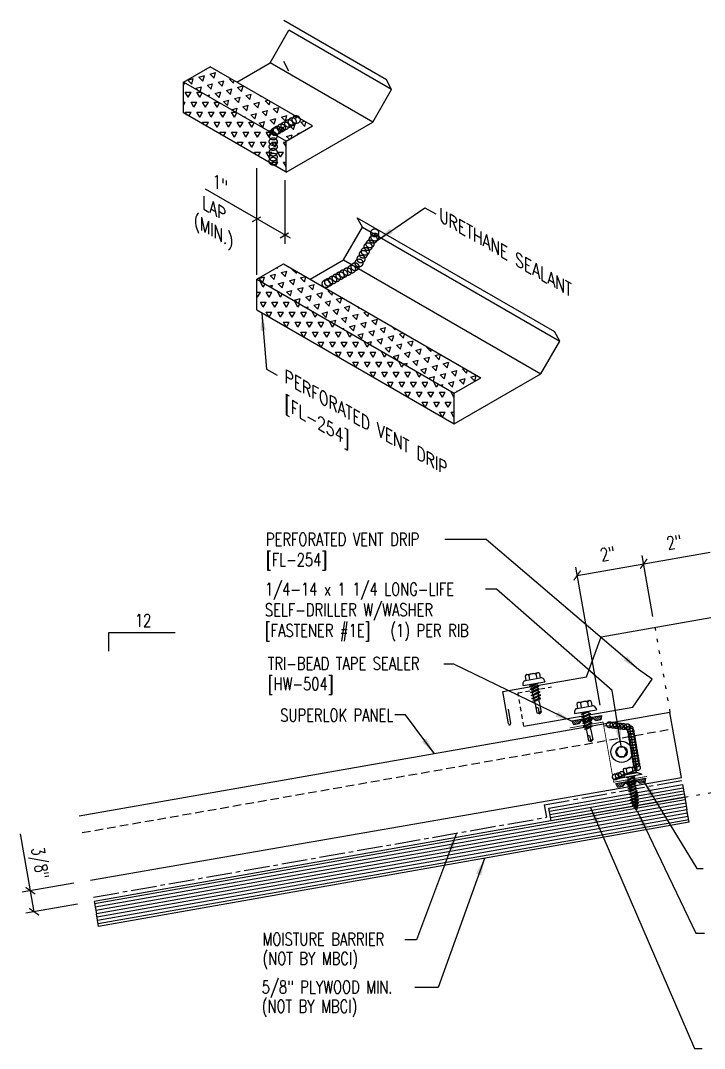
# Model space of a CAD drawing. Header units: inches. Extents: x -1.2 to 40.6, y 14.9 to 46.1.
# Drawn here: x -1.23 to 18.89, y 15.84 to 46.08 of the extents above; entities that cross this region are included whole.
import ezdxf
from ezdxf.enums import TextEntityAlignment as Align

# ---------------------------------------------------------------- set-up
doc = ezdxf.new("R2010")
doc.units = ezdxf.units.IN
doc.header["$MEASUREMENT"] = 0
for name, pattern in [('CENTER2', [1.125, 0.75, -0.125, 0.125, -0.125]), ('DASH2', [0.1875, 0.125, -0.0625]), ('DOT', [0.25, 0, -0.25]), ('HIDDEN2', [0.1875, 0.125, -0.0625])]:
    doc.linetypes.add(name, pattern=pattern)
for name, color, linetype in [('BARRIER', 253, 'CENTER2'), ('CLO', 3, 'Continuous'), ('DIM', 2, 'Continuous'), ('FASTENER', 9, 'Continuous'), ('MARK', 1, 'Continuous'), ('PANEL', 11, 'Continuous'), ('SEALANT', 253, 'CENTER2'), ('TAPE', 8, 'Continuous'), ('TEXT', 2, 'Continuous'), ('TRIM', 6, 'Continuous'), ('wood', 3, 'Continuous')]:
    doc.layers.add(name, color=color, linetype=linetype)
doc.styles.add('ROMANS', font='ROMANS.SHX', dxfattribs={"width": 0.75, "height": 0.5})
doc.styles.add('TEXT', font='SIMPLEX', dxfattribs={"width": 0.75, "height": 6})
doc.styles.add('TEXT1', font='ROMANS.shx', dxfattribs={"width": 0.75, "height": 0.375})
doc.dimstyles.new('DETAIL$7', dxfattribs={"dimscale": 4, "dimtxt": 6, "dimasz": 0.125, "dimexe": 0.0625, "dimexo": 0.125, "dimgap": 0.0625, "dimtad": 1, "dimdec": 5, "dimzin": 3, "dimdsep": 46, "dimlunit": 4, "dimtxsty": 'TEXT', "dimblk": 'ARCHTICK', "dimcen": 0.0625, "dimclrd": 7, "dimclre": 7, "dimclrt": 2, "dimadec": 0, "dimazin": 0, "dimtfac": 0.666667, "dimtdec": 5, "dimtmove": 0, "dimatfit": 3, "dimfxl": 0, "dimfrac": 2, "dimtolj": 1, "dimtzin": 3, "dimarcsym": 0})
pattern_1 = [(60, (-33.51684, 14.09602), (-0.169945, 0.2943533), [0.169945, -0.169945]), (120, (-33.51684, 14.09602), (-0.3398899, 2e-10), [0.169945, -0.169945]), (0, (-33.6018, 14.2432), (0.169945, 0.2943533), [0.169945, -0.169945])]
pattern_2 = [(75, (-33.51684, 14.09602), (-0.2403385, 0.2403385), [0.169945, -0.169945]), (135, (-33.51684, 14.09602), (-0.3283084, -0.08797), [0.169945, -0.169945]), (15, (-33.637, 14.2162), (0.08797, 0.3283084), [0.169945, -0.169945])]

# ---------------------------------------------------------------- blocks, each defined once
blk = doc.blocks.new('*X4')
at = {"color": 0}
for p, q in [((-0.434, 0.135), (-0.434, 0.135)), ((-0.434, 0.123), (-0.434, 0.123)), ((-0.422, 0.141), (-0.422, 0.141)), ((-0.422, 0.129), (-0.422, 0.129)), ((-0.422, 0.117), (-0.422, 0.117)), ((-0.422, 0.105), (-0.422, 0.105)), ((-0.422, 0.094), (-0.422, 0.094)), ((-0.422, 0.082), (-0.422, 0.082)), ((-0.41, 0.135), (-0.41, 0.135)), ((-0.41, 0.123), (-0.41, 0.123)), ((-0.41, 0.111), (-0.41, 0.111)), ((-0.41, 0.1), (-0.41, 0.1)), ((-0.41, 0.088), (-0.41, 0.088)), ((-0.41, 0.076), (-0.41, 0.076)), ((-0.41, 0.064), (-0.41, 0.064)), ((-0.41, 0.053), (-0.41, 0.053)), ((-0.41, 0.041), (-0.41, 0.041)), ((-0.398, 0.141), (-0.398, 0.141)), ((-0.398, 0.129), (-0.398, 0.129)), ((-0.398, 0.117), (-0.398, 0.117)), ((-0.398, 0.105), (-0.398, 0.105)), ((-0.398, 0.094), (-0.398, 0.094)), ((-0.398, 0.082), (-0.398, 0.082)), ((-0.398, 0.07), (-0.398, 0.07)), ((-0.398, 0.059), (-0.398, 0.059)), ((-0.398, 0.047), (-0.398, 0.047)), ((-0.398, 0.035), (-0.398, 0.035)), ((-0.398, 0.023), (-0.398, 0.023)), ((-0.387, 0.135), (-0.387, 0.135)), ((-0.387, 0.123), (-0.387, 0.123)), ((-0.387, 0.111), (-0.387, 0.111)), ((-0.387, 0.1), (-0.387, 0.1)), ((-0.387, 0.088), (-0.387, 0.088)), ((-0.387, 0.076), (-0.387, 0.076)), ((-0.387, 0.064), (-0.387, 0.064)), ((-0.387, 0.053), (-0.387, 0.053)), ((-0.387, 0.041), (-0.387, 0.041)), ((-0.387, 0.029), (-0.387, 0.029)), ((-0.375, 0.141), (-0.375, 0.141)), ((-0.375, 0.129), (-0.375, 0.129)), ((-0.375, 0.117), (-0.375, 0.117)), ((-0.375, 0.105), (-0.375, 0.105)), ((-0.375, 0.094), (-0.375, 0.094)), ((-0.375, 0.082), (-0.375, 0.082)), ((-0.375, 0.07), (-0.375, 0.07)), ((-0.375, 0.059), (-0.375, 0.059)), ((-0.375, 0.047), (-0.375, 0.047)), ((-0.375, 0.035), (-0.375, 0.035)), ((-0.375, 0.023), (-0.375, 0.023)), ((-0.363, 0.135), (-0.363, 0.135)), ((-0.363, 0.123), (-0.363, 0.123)), ((-0.363, 0.111), (-0.363, 0.111)), ((-0.363, 0.1), (-0.363, 0.1)), ((-0.363, 0.088), (-0.363, 0.088)), ((-0.363, 0.076), (-0.363, 0.076)), ((-0.363, 0.064), (-0.363, 0.064)), ((-0.363, 0.053), (-0.363, 0.053)), ((-0.363, 0.041), (-0.363, 0.041)), ((-0.363, 0.029), (-0.363, 0.029)), ((-0.352, 0.141), (-0.352, 0.141)), ((-0.352, 0.129), (-0.352, 0.129)), ((-0.352, 0.117), (-0.352, 0.117)), ((-0.352, 0.105), (-0.352, 0.105)), ((-0.352, 0.094), (-0.352, 0.094)), ((-0.352, 0.082), (-0.352, 0.082)), ((-0.352, 0.07), (-0.352, 0.07)), ((-0.352, 0.059), (-0.352, 0.059)), ((-0.352, 0.047), (-0.352, 0.047)), ((-0.352, 0.035), (-0.352, 0.035)), ((-0.352, 0.023), (-0.352, 0.023)), ((-0.34, 0.135), (-0.34, 0.135)), ((-0.34, 0.123), (-0.34, 0.123)), ((-0.34, 0.111), (-0.34, 0.111)), ((-0.34, 0.1), (-0.34, 0.1)), ((-0.34, 0.088), (-0.34, 0.088)), ((-0.34, 0.076), (-0.34, 0.076)), ((-0.34, 0.064), (-0.34, 0.064)), ((-0.34, 0.053), (-0.34, 0.053)), ((-0.34, 0.041), (-0.34, 0.041)), ((-0.34, 0.029), (-0.34, 0.029)), ((-0.328, 0.141), (-0.328, 0.141)), ((-0.328, 0.129), (-0.328, 0.129)), ((-0.328, 0.117), (-0.328, 0.117)), ((-0.328, 0.105), (-0.328, 0.105)), ((-0.328, 0.094), (-0.328, 0.094)), ((-0.328, 0.082), (-0.328, 0.082)), ((-0.328, 0.07), (-0.328, 0.07)), ((-0.328, 0.059), (-0.328, 0.059)), ((-0.328, 0.047), (-0.328, 0.047)), ((-0.328, 0.035), (-0.328, 0.035)), ((-0.328, 0.023), (-0.328, 0.023)), ((-0.316, 0.135), (-0.316, 0.135)), ((-0.316, 0.123), (-0.316, 0.123)), ((-0.316, 0.111), (-0.316, 0.111)), ((-0.316, 0.1), (-0.316, 0.1)), ((-0.316, 0.088), (-0.316, 0.088)), ((-0.316, 0.076), (-0.316, 0.076)), ((-0.316, 0.064), (-0.316, 0.064)), ((-0.316, 0.053), (-0.316, 0.053)), ((-0.316, 0.041), (-0.316, 0.041)), ((-0.316, 0.029), (-0.316, 0.029)), ((-0.305, 0.141), (-0.305, 0.141)), ((-0.305, 0.129), (-0.305, 0.129)), ((-0.305, 0.117), (-0.305, 0.117)), ((-0.305, 0.105), (-0.305, 0.105)), ((-0.305, 0.094), (-0.305, 0.094)), ((-0.305, 0.082), (-0.305, 0.082)), ((-0.305, 0.07), (-0.305, 0.07)), ((-0.305, 0.059), (-0.305, 0.059)), ((-0.305, 0.047), (-0.305, 0.047)), ((-0.305, 0.035), (-0.305, 0.035)), ((-0.305, 0.023), (-0.305, 0.023)), ((-0.293, 0.135), (-0.293, 0.135)), ((-0.293, 0.123), (-0.293, 0.123)), ((-0.293, 0.111), (-0.293, 0.111)), ((-0.293, 0.1), (-0.293, 0.1)), ((-0.293, 0.088), (-0.293, 0.088)), ((-0.293, 0.076), (-0.293, 0.076)), ((-0.293, 0.064), (-0.293, 0.064)), ((-0.293, 0.053), (-0.293, 0.053)), ((-0.293, 0.041), (-0.293, 0.041)), ((-0.293, 0.029), (-0.293, 0.029)), ((-0.281, 0.141), (-0.281, 0.141)), ((-0.281, 0.129), (-0.281, 0.129)), ((-0.281, 0.117), (-0.281, 0.117)), ((-0.281, 0.105), (-0.281, 0.105)), ((-0.281, 0.094), (-0.281, 0.094)), ((-0.281, 0.082), (-0.281, 0.082)), ((-0.281, 0.07), (-0.281, 0.07)), ((-0.281, 0.059), (-0.281, 0.059)), ((-0.281, 0.047), (-0.281, 0.047)), ((-0.281, 0.035), (-0.281, 0.035)), ((-0.281, 0.023), (-0.281, 0.023)), ((-0.27, 0.135), (-0.27, 0.135)), ((-0.27, 0.123), (-0.27, 0.123)), ((-0.27, 0.111), (-0.27, 0.111)), ((-0.27, 0.1), (-0.27, 0.1)), ((-0.27, 0.088), (-0.27, 0.088)), ((-0.27, 0.076), (-0.27, 0.076)), ((-0.27, 0.064), (-0.27, 0.064)), ((-0.27, 0.053), (-0.27, 0.053)), ((-0.27, 0.041), (-0.27, 0.041)), ((-0.27, 0.029), (-0.27, 0.029)), ((-0.258, 0.141), (-0.258, 0.141)), ((-0.258, 0.129), (-0.258, 0.129)), ((-0.258, 0.117), (-0.258, 0.117)), ((-0.258, 0.105), (-0.258, 0.105)), ((-0.258, 0.094), (-0.258, 0.094)), ((-0.258, 0.082), (-0.258, 0.082)), ((-0.258, 0.07), (-0.258, 0.07)), ((-0.258, 0.059), (-0.258, 0.059)), ((-0.258, 0.047), (-0.258, 0.047)), ((-0.258, 0.035), (-0.258, 0.035)), ((-0.258, 0.023), (-0.258, 0.023)), ((-0.246, 0.135), (-0.246, 0.135)), ((-0.246, 0.123), (-0.246, 0.123)), ((-0.246, 0.111), (-0.246, 0.111)), ((-0.246, 0.1), (-0.246, 0.1)), ((-0.246, 0.088), (-0.246, 0.088)), ((-0.246, 0.076), (-0.246, 0.076)), ((-0.246, 0.064), (-0.246, 0.064)), ((-0.246, 0.053), (-0.246, 0.053)), ((-0.246, 0.041), (-0.246, 0.041)), ((-0.234, 0.141), (-0.234, 0.141)), ((-0.234, 0.129), (-0.234, 0.129)), ((-0.234, 0.117), (-0.234, 0.117)), ((-0.234, 0.105), (-0.234, 0.105)), ((-0.234, 0.094), (-0.234, 0.094)), ((-0.234, 0.082), (-0.234, 0.082)), ((-0.234, 0.07), (-0.234, 0.07)), ((-0.234, 0.059), (-0.234, 0.059)), ((-0.234, 0.047), (-0.234, 0.047)), ((-0.223, 0.135), (-0.223, 0.135)), ((-0.223, 0.123), (-0.223, 0.123)), ((-0.223, 0.111), (-0.223, 0.111)), ((-0.223, 0.1), (-0.223, 0.1)), ((-0.223, 0.088), (-0.223, 0.088)), ((-0.223, 0.076), (-0.223, 0.076)), ((-0.223, 0.064), (-0.223, 0.064)), ((-0.211, 0.141), (-0.211, 0.141)), ((-0.211, 0.129), (-0.211, 0.129)), ((-0.211, 0.117), (-0.211, 0.117)), ((-0.211, 0.105), (-0.211, 0.105)), ((-0.211, 0.094), (-0.211, 0.094)), ((-0.211, 0.082), (-0.211, 0.082)), ((-0.211, 0.07), (-0.211, 0.07)), ((-0.199, 0.135), (-0.199, 0.135)), ((-0.199, 0.123), (-0.199, 0.123)), ((-0.199, 0.111), (-0.199, 0.111)), ((-0.199, 0.1), (-0.199, 0.1)), ((-0.199, 0.088), (-0.199, 0.088)), ((-0.188, 0.141), (-0.188, 0.141)), ((-0.188, 0.129), (-0.188, 0.129)), ((-0.188, 0.117), (-0.188, 0.117)), ((-0.188, 0.105), (-0.188, 0.105)), ((-0.188, 0.094), (-0.188, 0.094)), ((-0.176, 0.135), (-0.176, 0.135)), ((-0.176, 0.123), (-0.176, 0.123)), ((-0.176, 0.111), (-0.176, 0.111)), ((-0.164, 0.141), (-0.164, 0.141)), ((-0.164, 0.129), (-0.164, 0.129)), ((-0.164, 0.117), (-0.164, 0.117)), ((-0.164, 0.105), (-0.164, 0.105)), ((-0.152, 0.135), (-0.152, 0.135)), ((-0.152, 0.123), (-0.152, 0.123)), ((-0.152, 0.111), (-0.152, 0.111)), ((-0.152, 0.1), (-0.152, 0.1)), ((-0.141, 0.141), (-0.141, 0.141)), ((-0.141, 0.129), (-0.141, 0.129)), ((-0.141, 0.117), (-0.141, 0.117)), ((-0.141, 0.105), (-0.141, 0.105)), ((-0.141, 0.094), (-0.141, 0.094)), ((-0.141, 0.082), (-0.141, 0.082)), ((-0.129, 0.135), (-0.129, 0.135)), ((-0.129, 0.123), (-0.129, 0.123)), ((-0.129, 0.111), (-0.129, 0.111)), ((-0.129, 0.1), (-0.129, 0.1)), ((-0.129, 0.088), (-0.129, 0.088)), ((-0.129, 0.076), (-0.129, 0.076)), ((-0.117, 0.141), (-0.117, 0.141)), ((-0.117, 0.129), (-0.117, 0.129)), ((-0.117, 0.117), (-0.117, 0.117)), ((-0.117, 0.105), (-0.117, 0.105)), ((-0.117, 0.094), (-0.117, 0.094)), ((-0.117, 0.082), (-0.117, 0.082)), ((-0.117, 0.07), (-0.117, 0.07)), ((-0.117, 0.059), (-0.117, 0.059)), ((-0.105, 0.135), (-0.105, 0.135)), ((-0.105, 0.123), (-0.105, 0.123)), ((-0.105, 0.111), (-0.105, 0.111)), ((-0.105, 0.1), (-0.105, 0.1)), ((-0.105, 0.088), (-0.105, 0.088)), ((-0.105, 0.076), (-0.105, 0.076)), ((-0.105, 0.064), (-0.105, 0.064)), ((-0.105, 0.053), (-0.105, 0.053)), ((-0.094, 0.141), (-0.094, 0.141)), ((-0.094, 0.129), (-0.094, 0.129)), ((-0.094, 0.117), (-0.094, 0.117)), ((-0.094, 0.105), (-0.094, 0.105)), ((-0.094, 0.094), (-0.094, 0.094)), ((-0.094, 0.082), (-0.094, 0.082)), ((-0.094, 0.07), (-0.094, 0.07)), ((-0.094, 0.059), (-0.094, 0.059)), ((-0.094, 0.047), (-0.094, 0.047)), ((-0.094, 0.035), (-0.094, 0.035)), ((-0.082, 0.135), (-0.082, 0.135)), ((-0.082, 0.123), (-0.082, 0.123)), ((-0.082, 0.111), (-0.082, 0.111)), ((-0.082, 0.1), (-0.082, 0.1)), ((-0.082, 0.088), (-0.082, 0.088)), ((-0.082, 0.076), (-0.082, 0.076)), ((-0.082, 0.064), (-0.082, 0.064)), ((-0.082, 0.053), (-0.082, 0.053)), ((-0.082, 0.041), (-0.082, 0.041)), ((-0.082, 0.029), (-0.082, 0.029)), ((-0.07, 0.141), (-0.07, 0.141)), ((-0.07, 0.129), (-0.07, 0.129)), ((-0.07, 0.117), (-0.07, 0.117)), ((-0.07, 0.105), (-0.07, 0.105)), ((-0.07, 0.094), (-0.07, 0.094)), ((-0.07, 0.082), (-0.07, 0.082)), ((-0.07, 0.07), (-0.07, 0.07)), ((-0.07, 0.059), (-0.07, 0.059)), ((-0.07, 0.047), (-0.07, 0.047)), ((-0.07, 0.035), (-0.07, 0.035)), ((-0.07, 0.023), (-0.07, 0.023)), ((-0.059, 0.135), (-0.059, 0.135)), ((-0.059, 0.123), (-0.059, 0.123)), ((-0.059, 0.111), (-0.059, 0.111)), ((-0.059, 0.1), (-0.059, 0.1)), ((-0.059, 0.088), (-0.059, 0.088)), ((-0.059, 0.076), (-0.059, 0.076)), ((-0.059, 0.064), (-0.059, 0.064)), ((-0.059, 0.053), (-0.059, 0.053)), ((-0.059, 0.041), (-0.059, 0.041)), ((-0.059, 0.029), (-0.059, 0.029)), ((-0.047, 0.141), (-0.047, 0.141)), ((-0.047, 0.129), (-0.047, 0.129)), ((-0.047, 0.117), (-0.047, 0.117)), ((-0.047, 0.105), (-0.047, 0.105)), ((-0.047, 0.094), (-0.047, 0.094)), ((-0.047, 0.082), (-0.047, 0.082)), ((-0.047, 0.07), (-0.047, 0.07)), ((-0.047, 0.059), (-0.047, 0.059)), ((-0.047, 0.047), (-0.047, 0.047)), ((-0.047, 0.035), (-0.047, 0.035)), ((-0.047, 0.023), (-0.047, 0.023)), ((-0.035, 0.135), (-0.035, 0.135)), ((-0.035, 0.123), (-0.035, 0.123)), ((-0.035, 0.111), (-0.035, 0.111)), ((-0.035, 0.1), (-0.035, 0.1)), ((-0.035, 0.088), (-0.035, 0.088)), ((-0.035, 0.076), (-0.035, 0.076)), ((-0.035, 0.064), (-0.035, 0.064)), ((-0.035, 0.053), (-0.035, 0.053)), ((-0.035, 0.041), (-0.035, 0.041)), ((-0.035, 0.029), (-0.035, 0.029)), ((-0.023, 0.141), (-0.023, 0.141)), ((-0.023, 0.129), (-0.023, 0.129)), ((-0.023, 0.117), (-0.023, 0.117)), ((-0.023, 0.105), (-0.023, 0.105)), ((-0.023, 0.094), (-0.023, 0.094)), ((-0.023, 0.082), (-0.023, 0.082)), ((-0.023, 0.07), (-0.023, 0.07)), ((-0.023, 0.059), (-0.023, 0.059)), ((-0.023, 0.047), (-0.023, 0.047)), ((-0.023, 0.035), (-0.023, 0.035)), ((-0.023, 0.023), (-0.023, 0.023)), ((-0.012, 0.135), (-0.012, 0.135)), ((-0.012, 0.123), (-0.012, 0.123)), ((-0.012, 0.111), (-0.012, 0.111)), ((-0.012, 0.1), (-0.012, 0.1)), ((-0.012, 0.088), (-0.012, 0.088)), ((-0.012, 0.076), (-0.012, 0.076)), ((-0.012, 0.064), (-0.012, 0.064)), ((-0.012, 0.053), (-0.012, 0.053)), ((-0.012, 0.041), (-0.012, 0.041)), ((-0.012, 0.029), (-0.012, 0.029)), ((0, 0.141), (0, 0.141)), ((0, 0.129), (0, 0.129)), ((0, 0.117), (0, 0.117)), ((0, 0.105), (0, 0.105)), ((0, 0.094), (0, 0.094)), ((0, 0.082), (0, 0.082)), ((0, 0.07), (0, 0.07)), ((0, 0.059), (0, 0.059)), ((0, 0.047), (0, 0.047)), ((0, 0.035), (0, 0.035)), ((0, 0.023), (0, 0.023)), ((0.012, 0.135), (0.012, 0.135)), ((0.012, 0.123), (0.012, 0.123)), ((0.012, 0.111), (0.012, 0.111)), ((0.012, 0.1), (0.012, 0.1)), ((0.012, 0.088), (0.012, 0.088)), ((0.012, 0.076), (0.012, 0.076)), ((0.012, 0.064), (0.012, 0.064)), ((0.012, 0.053), (0.012, 0.053)), ((0.012, 0.041), (0.012, 0.041)), ((0.012, 0.029), (0.012, 0.029)), ((0.023, 0.141), (0.023, 0.141)), ((0.023, 0.129), (0.023, 0.129)), ((0.023, 0.117), (0.023, 0.117)), ((0.023, 0.105), (0.023, 0.105)), ((0.023, 0.094), (0.023, 0.094)), ((0.023, 0.082), (0.023, 0.082)), ((0.023, 0.07), (0.023, 0.07)), ((0.023, 0.059), (0.023, 0.059)), ((0.023, 0.047), (0.023, 0.047)), ((0.023, 0.035), (0.023, 0.035)), ((0.023, 0.023), (0.023, 0.023)), ((0.035, 0.135), (0.035, 0.135)), ((0.035, 0.123), (0.035, 0.123)), ((0.035, 0.111), (0.035, 0.111)), ((0.035, 0.1), (0.035, 0.1)), ((0.035, 0.088), (0.035, 0.088)), ((0.035, 0.076), (0.035, 0.076)), ((0.035, 0.064), (0.035, 0.064)), ((0.035, 0.053), (0.035, 0.053)), ((0.035, 0.041), (0.035, 0.041)), ((0.035, 0.029), (0.035, 0.029)), ((0.047, 0.141), (0.047, 0.141)), ((0.047, 0.129), (0.047, 0.129)), ((0.047, 0.117), (0.047, 0.117)), ((0.047, 0.105), (0.047, 0.105)), ((0.047, 0.094), (0.047, 0.094)), ((0.047, 0.082), (0.047, 0.082)), ((0.047, 0.07), (0.047, 0.07)), ((0.047, 0.059), (0.047, 0.059)), ((0.047, 0.047), (0.047, 0.047)), ((0.047, 0.035), (0.047, 0.035)), ((0.047, 0.023), (0.047, 0.023)), ((0.059, 0.135), (0.059, 0.135)), ((0.059, 0.123), (0.059, 0.123)), ((0.059, 0.111), (0.059, 0.111)), ((0.059, 0.1), (0.059, 0.1)), ((0.059, 0.088), (0.059, 0.088)), ((0.059, 0.076), (0.059, 0.076)), ((0.059, 0.064), (0.059, 0.064)), ((0.059, 0.053), (0.059, 0.053)), ((0.059, 0.041), (0.059, 0.041)), ((0.059, 0.029), (0.059, 0.029)), ((0.07, 0.141), (0.07, 0.141)), ((0.07, 0.129), (0.07, 0.129)), ((0.07, 0.117), (0.07, 0.117)), ((0.07, 0.105), (0.07, 0.105)), ((0.07, 0.094), (0.07, 0.094)), ((0.07, 0.082), (0.07, 0.082)), ((0.07, 0.07), (0.07, 0.07)), ((0.07, 0.059), (0.07, 0.059)), ((0.07, 0.047), (0.07, 0.047)), ((0.07, 0.035), (0.07, 0.035)), ((0.07, 0.023), (0.07, 0.023)), ((0.082, 0.135), (0.082, 0.135)), ((0.082, 0.123), (0.082, 0.123)), ((0.082, 0.111), (0.082, 0.111)), ((0.082, 0.1), (0.082, 0.1)), ((0.082, 0.088), (0.082, 0.088)), ((0.082, 0.076), (0.082, 0.076)), ((0.082, 0.064), (0.082, 0.064)), ((0.082, 0.053), (0.082, 0.053)), ((0.082, 0.041), (0.082, 0.041)), ((0.082, 0.029), (0.082, 0.029)), ((0.094, 0.141), (0.094, 0.141)), ((0.094, 0.129), (0.094, 0.129)), ((0.094, 0.117), (0.094, 0.117)), ((0.094, 0.105), (0.094, 0.105)), ((0.094, 0.094), (0.094, 0.094)), ((0.094, 0.082), (0.094, 0.082)), ((0.094, 0.07), (0.094, 0.07)), ((0.094, 0.059), (0.094, 0.059)), ((0.094, 0.047), (0.094, 0.047)), ((0.094, 0.035), (0.094, 0.035)), ((0.105, 0.135), (0.105, 0.135)), ((0.105, 0.123), (0.105, 0.123)), ((0.105, 0.111), (0.105, 0.111)), ((0.105, 0.1), (0.105, 0.1)), ((0.105, 0.088), (0.105, 0.088)), ((0.105, 0.076), (0.105, 0.076)), ((0.105, 0.064), (0.105, 0.064)), ((0.105, 0.053), (0.105, 0.053)), ((0.117, 0.141), (0.117, 0.141)), ((0.117, 0.129), (0.117, 0.129)), ((0.117, 0.117), (0.117, 0.117)), ((0.117, 0.105), (0.117, 0.105)), ((0.117, 0.094), (0.117, 0.094)), ((0.117, 0.082), (0.117, 0.082)), ((0.117, 0.07), (0.117, 0.07)), ((0.117, 0.059), (0.117, 0.059)), ((0.129, 0.135), (0.129, 0.135)), ((0.129, 0.123), (0.129, 0.123)), ((0.129, 0.111), (0.129, 0.111)), ((0.129, 0.1), (0.129, 0.1)), ((0.129, 0.088), (0.129, 0.088)), ((0.129, 0.076), (0.129, 0.076)), ((0.141, 0.141), (0.141, 0.141)), ((0.141, 0.129), (0.141, 0.129)), ((0.141, 0.117), (0.141, 0.117)), ((0.141, 0.105), (0.141, 0.105)), ((0.141, 0.094), (0.141, 0.094)), ((0.141, 0.082), (0.141, 0.082)), ((0.152, 0.135), (0.152, 0.135)), ((0.152, 0.123), (0.152, 0.123)), ((0.152, 0.111), (0.152, 0.111)), ((0.152, 0.1), (0.152, 0.1)), ((0.164, 0.141), (0.164, 0.141)), ((0.164, 0.129), (0.164, 0.129)), ((0.164, 0.117), (0.164, 0.117)), ((0.164, 0.105), (0.164, 0.105)), ((0.176, 0.135), (0.176, 0.135)), ((0.176, 0.123), (0.176, 0.123)), ((0.176, 0.111), (0.176, 0.111)), ((0.188, 0.141), (0.188, 0.141)), ((0.188, 0.129), (0.188, 0.129)), ((0.188, 0.117), (0.188, 0.117)), ((0.188, 0.105), (0.188, 0.105)), ((0.188, 0.094), (0.188, 0.094)), ((0.199, 0.135), (0.199, 0.135)), ((0.199, 0.123), (0.199, 0.123)), ((0.199, 0.111), (0.199, 0.111)), ((0.199, 0.1), (0.199, 0.1)), ((0.199, 0.088), (0.199, 0.088)), ((0.211, 0.141), (0.211, 0.141)), ((0.211, 0.129), (0.211, 0.129)), ((0.211, 0.117), (0.211, 0.117)), ((0.211, 0.105), (0.211, 0.105)), ((0.211, 0.094), (0.211, 0.094)), ((0.211, 0.082), (0.211, 0.082)), ((0.211, 0.07), (0.211, 0.07)), ((0.223, 0.135), (0.223, 0.135)), ((0.223, 0.123), (0.223, 0.123)), ((0.223, 0.111), (0.223, 0.111)), ((0.223, 0.1), (0.223, 0.1)), ((0.223, 0.088), (0.223, 0.088)), ((0.223, 0.076), (0.223, 0.076)), ((0.223, 0.064), (0.223, 0.064)), ((0.234, 0.141), (0.234, 0.141)), ((0.234, 0.129), (0.234, 0.129)), ((0.234, 0.117), (0.234, 0.117)), ((0.234, 0.105), (0.234, 0.105)), ((0.234, 0.094), (0.234, 0.094)), ((0.234, 0.082), (0.234, 0.082)), ((0.234, 0.07), (0.234, 0.07)), ((0.234, 0.059), (0.234, 0.059)), ((0.234, 0.047), (0.234, 0.047)), ((0.246, 0.135), (0.246, 0.135)), ((0.246, 0.123), (0.246, 0.123)), ((0.246, 0.111), (0.246, 0.111)), ((0.246, 0.1), (0.246, 0.1)), ((0.246, 0.088), (0.246, 0.088)), ((0.246, 0.076), (0.246, 0.076)), ((0.246, 0.064), (0.246, 0.064)), ((0.246, 0.053), (0.246, 0.053)), ((0.246, 0.041), (0.246, 0.041)), ((0.258, 0.141), (0.258, 0.141)), ((0.258, 0.129), (0.258, 0.129)), ((0.258, 0.117), (0.258, 0.117)), ((0.258, 0.105), (0.258, 0.105)), ((0.258, 0.094), (0.258, 0.094)), ((0.258, 0.082), (0.258, 0.082)), ((0.258, 0.07), (0.258, 0.07)), ((0.258, 0.059), (0.258, 0.059)), ((0.258, 0.047), (0.258, 0.047)), ((0.258, 0.035), (0.258, 0.035)), ((0.258, 0.023), (0.258, 0.023)), ((0.27, 0.135), (0.27, 0.135)), ((0.27, 0.123), (0.27, 0.123)), ((0.27, 0.111), (0.27, 0.111)), ((0.27, 0.1), (0.27, 0.1)), ((0.27, 0.088), (0.27, 0.088)), ((0.27, 0.076), (0.27, 0.076)), ((0.27, 0.064), (0.27, 0.064)), ((0.27, 0.053), (0.27, 0.053)), ((0.27, 0.041), (0.27, 0.041)), ((0.27, 0.029), (0.27, 0.029)), ((0.281, 0.141), (0.281, 0.141)), ((0.281, 0.129), (0.281, 0.129)), ((0.281, 0.117), (0.281, 0.117)), ((0.281, 0.105), (0.281, 0.105)), ((0.281, 0.094), (0.281, 0.094)), ((0.281, 0.082), (0.281, 0.082)), ((0.281, 0.07), (0.281, 0.07)), ((0.281, 0.059), (0.281, 0.059)), ((0.281, 0.047), (0.281, 0.047)), ((0.281, 0.035), (0.281, 0.035)), ((0.281, 0.023), (0.281, 0.023)), ((0.293, 0.135), (0.293, 0.135)), ((0.293, 0.123), (0.293, 0.123)), ((0.293, 0.111), (0.293, 0.111)), ((0.293, 0.1), (0.293, 0.1)), ((0.293, 0.088), (0.293, 0.088)), ((0.293, 0.076), (0.293, 0.076)), ((0.293, 0.064), (0.293, 0.064)), ((0.293, 0.053), (0.293, 0.053)), ((0.293, 0.041), (0.293, 0.041)), ((0.293, 0.029), (0.293, 0.029)), ((0.305, 0.141), (0.305, 0.141)), ((0.305, 0.129), (0.305, 0.129)), ((0.305, 0.117), (0.305, 0.117)), ((0.305, 0.105), (0.305, 0.105)), ((0.305, 0.094), (0.305, 0.094)), ((0.305, 0.082), (0.305, 0.082)), ((0.305, 0.07), (0.305, 0.07)), ((0.305, 0.059), (0.305, 0.059)), ((0.305, 0.047), (0.305, 0.047)), ((0.305, 0.035), (0.305, 0.035)), ((0.305, 0.023), (0.305, 0.023)), ((0.316, 0.135), (0.316, 0.135)), ((0.316, 0.123), (0.316, 0.123)), ((0.316, 0.111), (0.316, 0.111)), ((0.316, 0.1), (0.316, 0.1)), ((0.316, 0.088), (0.316, 0.088)), ((0.316, 0.076), (0.316, 0.076)), ((0.316, 0.064), (0.316, 0.064)), ((0.316, 0.053), (0.316, 0.053)), ((0.316, 0.041), (0.316, 0.041)), ((0.316, 0.029), (0.316, 0.029)), ((0.328, 0.141), (0.328, 0.141)), ((0.328, 0.129), (0.328, 0.129)), ((0.328, 0.117), (0.328, 0.117)), ((0.328, 0.105), (0.328, 0.105)), ((0.328, 0.094), (0.328, 0.094)), ((0.328, 0.082), (0.328, 0.082)), ((0.328, 0.07), (0.328, 0.07)), ((0.328, 0.059), (0.328, 0.059)), ((0.328, 0.047), (0.328, 0.047)), ((0.328, 0.035), (0.328, 0.035)), ((0.328, 0.023), (0.328, 0.023)), ((0.34, 0.135), (0.34, 0.135)), ((0.34, 0.123), (0.34, 0.123)), ((0.34, 0.111), (0.34, 0.111)), ((0.34, 0.1), (0.34, 0.1)), ((0.34, 0.088), (0.34, 0.088)), ((0.34, 0.076), (0.34, 0.076)), ((0.34, 0.064), (0.34, 0.064)), ((0.34, 0.053), (0.34, 0.053)), ((0.34, 0.041), (0.34, 0.041)), ((0.34, 0.029), (0.34, 0.029)), ((0.352, 0.141), (0.352, 0.141)), ((0.352, 0.129), (0.352, 0.129)), ((0.352, 0.117), (0.352, 0.117)), ((0.352, 0.105), (0.352, 0.105)), ((0.352, 0.094), (0.352, 0.094)), ((0.352, 0.082), (0.352, 0.082)), ((0.352, 0.07), (0.352, 0.07)), ((0.352, 0.059), (0.352, 0.059)), ((0.352, 0.047), (0.352, 0.047)), ((0.352, 0.035), (0.352, 0.035)), ((0.352, 0.023), (0.352, 0.023)), ((0.363, 0.135), (0.363, 0.135)), ((0.363, 0.123), (0.363, 0.123)), ((0.363, 0.111), (0.363, 0.111)), ((0.363, 0.1), (0.363, 0.1)), ((0.363, 0.088), (0.363, 0.088)), ((0.363, 0.076), (0.363, 0.076)), ((0.363, 0.064), (0.363, 0.064)), ((0.363, 0.053), (0.363, 0.053)), ((0.363, 0.041), (0.363, 0.041)), ((0.363, 0.029), (0.363, 0.029)), ((0.375, 0.141), (0.375, 0.141)), ((0.375, 0.129), (0.375, 0.129)), ((0.375, 0.117), (0.375, 0.117)), ((0.375, 0.105), (0.375, 0.105)), ((0.375, 0.094), (0.375, 0.094)), ((0.375, 0.082), (0.375, 0.082)), ((0.375, 0.07), (0.375, 0.07)), ((0.375, 0.059), (0.375, 0.059)), ((0.375, 0.047), (0.375, 0.047)), ((0.375, 0.035), (0.375, 0.035)), ((0.375, 0.023), (0.375, 0.023)), ((0.387, 0.135), (0.387, 0.135)), ((0.387, 0.123), (0.387, 0.123)), ((0.387, 0.111), (0.387, 0.111)), ((0.387, 0.1), (0.387, 0.1)), ((0.387, 0.088), (0.387, 0.088)), ((0.387, 0.076), (0.387, 0.076)), ((0.387, 0.064), (0.387, 0.064)), ((0.387, 0.053), (0.387, 0.053)), ((0.387, 0.041), (0.387, 0.041)), ((0.387, 0.029), (0.387, 0.029)), ((0.398, 0.141), (0.398, 0.141)), ((0.398, 0.129), (0.398, 0.129)), ((0.398, 0.117), (0.398, 0.117)), ((0.398, 0.105), (0.398, 0.105)), ((0.398, 0.094), (0.398, 0.094)), ((0.398, 0.082), (0.398, 0.082)), ((0.398, 0.07), (0.398, 0.07)), ((0.398, 0.059), (0.398, 0.059)), ((0.398, 0.047), (0.398, 0.047)), ((0.398, 0.035), (0.398, 0.035)), ((0.398, 0.023), (0.398, 0.023)), ((0.41, 0.135), (0.41, 0.135)), ((0.41, 0.123), (0.41, 0.123)), ((0.41, 0.111), (0.41, 0.111)), ((0.41, 0.1), (0.41, 0.1)), ((0.41, 0.088), (0.41, 0.088)), ((0.41, 0.076), (0.41, 0.076)), ((0.41, 0.064), (0.41, 0.064)), ((0.41, 0.053), (0.41, 0.053)), ((0.41, 0.041), (0.41, 0.041)), ((0.422, 0.141), (0.422, 0.141)), ((0.422, 0.129), (0.422, 0.129)), ((0.422, 0.117), (0.422, 0.117)), ((0.422, 0.105), (0.422, 0.105)), ((0.422, 0.094), (0.422, 0.094)), ((0.422, 0.082), (0.422, 0.082)), ((0.434, 0.135), (0.434, 0.135)), ((0.434, 0.123), (0.434, 0.123))]:
    blk.add_line(p, q, dxfattribs=at)
blk = doc.blocks.new('MB_DBTAP')
at = {"layer": 'TAPE', "color": 9}
blk.add_lwpolyline([(-0.403, 0.018), (-0.442, 0.141), (0.442, 0.141), (0.403, 0.018), (0.26, 0.018), (0.17, 0.109), (0.079, 0.018), (0, 0.018), (-0.079, 0.018), (-0.17, 0.109), (-0.26, 0.018)], close=True, dxfattribs=at)
at = {"layer": 'TAPE', "color": 251}
blk.add_blockref('*X4', (0, 0), dxfattribs=at)
blk = doc.blocks.new('MB_DW4')
at = {"layer": 'FASTENER'}
for p, q in [((-0.217, 0.305), (-0.217, 0.171)), ((-0.163, 0.337), (0.159, 0.337)), ((-0.108, 0.305), (-0.108, 0.171)), ((0.105, 0.305), (0.105, 0.171)), ((0.214, 0.305), (0.214, 0.171)), ((-0.326, 0.071), (-0.326, 0.037)), ((-0.326, 0.037), (0.322, 0.037)), ((-0.226, 0.171), (0.214, 0.171)), ((-0.141, -0.014), (0.037, 0.037)), ((-0.105, -0.034), (0.137, 0.035)), ((-0.088, 0.037), (-0.088, 0.001)), ((-0.088, 0.037), (0.085, 0.037)), ((0.085, 0.037), (0.134, 0.037)), ((0.085, 0.02), (0.085, -0.041)), ((0.137, 0.035), (0.134, 0.037)), ((0.322, 0.071), (0.322, 0.037)), ((-0.105, -0.034), (-0.141, -0.014)), ((-0.141, -0.105), (0.102, -0.036)), ((-0.105, -0.125), (-0.141, -0.105)), ((-0.141, -0.196), (0.102, -0.127)), ((-0.105, -0.216), (-0.141, -0.196)), ((-0.141, -0.287), (0.102, -0.217)), ((-0.105, -0.307), (-0.141, -0.287)), ((-0.105, -0.125), (0.137, -0.056)), ((-0.105, -0.216), (0.137, -0.147)), ((-0.105, -0.307), (0.137, -0.238)), ((-0.088, -0.029), (-0.088, -0.09)), ((-0.088, -0.12), (-0.088, -0.181)), ((-0.084, -0.27), (-0.088, -0.211)), ((-0.078, -0.36), (-0.082, -0.3)), ((0.077, -0.315), (0.082, -0.253)), ((0.084, -0.223), (0.085, -0.211)), ((0.085, -0.071), (0.085, -0.131)), ((0.085, -0.162), (0.085, -0.211)), ((0.137, -0.056), (0.102, -0.036)), ((0.137, -0.147), (0.102, -0.127)), ((0.137, -0.238), (0.102, -0.217)), ((-0.141, -0.378), (0.102, -0.308)), ((-0.105, -0.398), (-0.141, -0.378)), ((-0.122, -0.463), (0.089, -0.403)), ((-0.086, -0.483), (-0.122, -0.463)), ((-0.105, -0.398), (0.137, -0.328)), ((-0.086, -0.483), (0.124, -0.423)), ((-0.071, -0.449), (-0.075, -0.389)), ((-0.066, -0.516), (-0.069, -0.478)), ((-0.066, -0.516), (-0.066, -0.82)), ((0.063, -0.515), (0.068, -0.439)), ((0.063, -0.516), (0.063, -0.82)), ((0.071, -0.408), (0.075, -0.346)), ((0.124, -0.423), (0.089, -0.403)), ((0.137, -0.328), (0.102, -0.308)), ((-0.002, -0.866), (-0.066, -0.82)), ((-0.003, -0.854), (0.009, -0.714)), ((-0.002, -0.866), (0.063, -0.82))]:
    blk.add_line(p, q, dxfattribs=at)
for centre, radius, start, end in [((-0.163, 0.274), 0.0628, 29.8754, 150.1246), ((-0.002, 0.141), 0.196, 56.9974, 123.0026), ((0.159, 0.274), 0.0628, 29.8754, 150.1246), ((-0.226, 0.071), 0.1, 90, 180), ((0.222, 0.071), 0.1, 0, 90), ((0.073, -0.516), 0.01, 175.9484, 180), ((-0.036, -0.723), 0.0461, 11.1445, 130.906), ((0.039, -0.855), 0.0422, 55.4585, 194.8454)]:
    blk.add_arc(centre, radius, start, end, dxfattribs=at)
blk = doc.blocks.new('MB_516W')
blk.add_lwpolyline([(-0.078, 0.135), (-0.156, 0), (-0.078, -0.135), (0.078, -0.135), (0.156, 0), (0.078, 0.135)], close=True)
for radius in [0.312, 0.166]:
    blk.add_circle((0, 0), radius)
blk = doc.blocks.new('A$C23AA14D5')
at = {"layer": 'CLO', "const_width": 0.0239}
blk.add_lwpolyline([(2.284, 0.187), (1.299, 0.014), (0.987, 1.785), (0.002, 1.611)], dxfattribs=at)
at = {"layer": 'CLO'}
blk.add_lwpolyline([(1.285, 0.094), (1.993, 0.397), (1.776, 1.628), (1.007, 1.67)], dxfattribs=at)
blk = doc.blocks.new('slopl1')
at = {"layer": 'MARK', "color": 6}
blk.add_lwpolyline([(0, 0), (0, 0.1368), (0.4871, 0.1368)], dxfattribs=at)
at = {"layer": 'MARK', "color": 2, "style": 'TEXT1', "width": 0.75}
blk.add_text('12', height=0.09375, dxfattribs=at).set_placement((0.1909, 0.1779))
blk.add_attdef('SLOPL1', text='', height=0.0938, dxfattribs=at).set_placement((-0.0549, 0.0243), align=Align.RIGHT)
blk = doc.blocks.new('st10')
at = {"layer": 'FASTENER'}
for p, q in [((-0.217, 0.114), (-0.326, 0.059)), ((-0.326, 0.059), (-0.326, 0.049)), ((-0.326, 0.049), (0.326, 0.049)), ((-0.217, 0.114), (0.217, 0.114)), ((-0.193, 0.137), (0.193, 0.137)), ((-0.193, 0.119), (0.193, 0.119)), ((-0.181, 0.276), (-0.181, 0.137)), ((-0.181, 0.137), (0.181, 0.137)), ((-0.135, 0.302), (0.135, 0.302)), ((-0.129, 0.035), (-0.124, 0.037)), ((-0.096, 0.017), (-0.129, 0.035)), ((-0.129, -0.049), (0.096, 0.015)), ((-0.124, 0.037), (-0.08, 0.037)), ((-0.096, 0.017), (-0.025, 0.037)), ((-0.089, 0.276), (-0.089, 0.137)), ((-0.08, 0.037), (0.08, 0.037)), ((-0.08, 0.021), (-0.08, -0.035)), ((0.08, 0.037), (0.08, 0.011)), ((0.089, 0.276), (0.089, 0.137)), ((0.129, -0.003), (0.096, 0.015)), ((0.181, 0.276), (0.181, 0.137)), ((0.217, 0.114), (0.326, 0.059)), ((0.326, 0.059), (0.326, 0.049)), ((-0.096, -0.068), (-0.129, -0.049)), ((-0.129, -0.134), (0.096, -0.069)), ((-0.096, -0.152), (-0.129, -0.134)), ((-0.129, -0.218), (0.096, -0.154)), ((-0.096, -0.237), (-0.129, -0.218)), ((-0.129, -0.303), (0.096, -0.238)), ((-0.096, -0.068), (0.129, -0.004)), ((-0.096, -0.152), (0.129, -0.088)), ((-0.096, -0.237), (0.129, -0.172)), ((-0.096, -0.321), (0.129, -0.257)), ((-0.08, -0.063), (-0.08, -0.12)), ((-0.08, -0.148), (-0.08, -0.204)), ((-0.08, -0.232), (-0.08, -0.288)), ((0.08, -0.016), (0.08, -0.074)), ((0.08, -0.102), (0.08, -0.158)), ((0.08, -0.186), (0.08, -0.243)), ((0.08, -0.27), (0.08, -0.327)), ((0.129, -0.088), (0.096, -0.069)), ((0.129, -0.172), (0.096, -0.154)), ((0.129, -0.257), (0.096, -0.238)), ((-0.096, -0.321), (-0.129, -0.303)), ((-0.129, -0.387), (0.096, -0.323)), ((-0.096, -0.406), (-0.129, -0.387)), ((-0.129, -0.471), (0.096, -0.407)), ((-0.096, -0.49), (-0.129, -0.471)), ((-0.129, -0.556), (0.096, -0.491)), ((-0.096, -0.575), (-0.129, -0.556)), ((-0.129, -0.64), (0.096, -0.576)), ((-0.096, -0.406), (0.129, -0.341)), ((-0.096, -0.49), (0.129, -0.426)), ((-0.096, -0.575), (0.129, -0.51)), ((-0.096, -0.659), (0.129, -0.595)), ((-0.08, -0.317), (-0.08, -0.373)), ((-0.08, -0.401), (-0.08, -0.457)), ((-0.08, -0.485), (-0.08, -0.542)), ((-0.08, -0.57), (-0.08, -0.626)), ((0.08, -0.355), (0.08, -0.412)), ((0.08, -0.44), (0.08, -0.496)), ((0.08, -0.524), (0.08, -0.58)), ((0.129, -0.341), (0.096, -0.323)), ((0.129, -0.426), (0.096, -0.407)), ((0.129, -0.51), (0.096, -0.491)), ((0.129, -0.595), (0.096, -0.576)), ((-0.096, -0.659), (-0.129, -0.64)), ((-0.121, -0.722), (0.092, -0.662)), ((-0.088, -0.741), (-0.121, -0.722)), ((-0.095, -0.799), (0.071, -0.752)), ((-0.061, -0.818), (-0.095, -0.799)), ((-0.088, -0.741), (0.125, -0.68)), ((-0.063, -0.877), (0.034, -0.847)), ((-0.029, -0.895), (-0.063, -0.877)), ((-0.061, -0.818), (0.104, -0.771)), ((-0.029, -0.895), (0.068, -0.866)), ((0.068, -0.866), (0.034, -0.847)), ((0.104, -0.771), (0.071, -0.752)), ((0.125, -0.68), (0.092, -0.662))]:
    blk.add_line(p, q, dxfattribs=at)
blk.add_lwpolyline([(-0.331, 0.037), (-0.331, 0.049), (0.331, 0.049), (0.331, 0.037)], close=True, dxfattribs=at)
for centre, radius, start, end in [((-0.193, 0.128), 0.00894, 90, 270), ((-0.135, 0.25), 0.0527, 29.8754, 150.1246), ((0, 0.138), 0.164, 56.9974, 123.0026), ((0.135, 0.25), 0.0527, 29.8754, 150.1246), ((0.193, 0.128), 0.00894, 270, 90), ((0.676, -0.642), 0.757, 180.9696, 185.1765), ((0.676, -0.642), 0.757, 187.255, 191.3837), ((0.676, -0.642), 0.757, 193.4363, 197.6723), ((0.676, -0.642), 0.757, 199.1495, 206.7351), ((-0.676, -0.642), 0.757, 333.2649, 342.2085), ((-0.676, -0.642), 0.757, 343.5473, 349.3968), ((-0.676, -0.642), 0.757, 351.6648, 356.0901), ((-0.676, -0.642), 0.757, 358.2537, 2.5109)]:
    blk.add_arc(centre, radius, start, end, dxfattribs=at)
blk = doc.blocks.new('dsc-HW-504')
at = {"layer": 'TEXT', "style": 'TEXT1', "width": 0.75}
for s, p in [('TRI-BEAD TAPE SEALER', (0, 0)), ('[HW-504]', (0, -0.6))]:
    blk.add_text(s, height=0.375, dxfattribs=at).set_placement(p)
at = {"layer": 'TEXT', "style": 'TEXT1', "flags": 1}
for tag, p in [('COLOR', (0, -1.2)), ('CALC', (0, -1.2)), ('OPT1', (0, -1.2)), ('OPT2', (0, -1.2)), ('OPT3', (0, -1.2)), ('GAGE', (0, -1.2)), ('SHPLN', (0, -1.2)), ('PART', (0, -1.2)), ('DESCRIPTION', (0, -1.2)), ('MULTIPLE', (0, -1.2)), ('SPARE1', (0, -1.8)), ('SPARE2', (0, -1.8)), ('SPARE3', (0, -1.8)), ('SPARE4', (0, -1.8)), ('SPARE5', (0, -1.8)), ('SPARE6', (0, -1.8)), ('SPARE7', (0, -1.8)), ('SPARE8', (0, -1.8)), ('SPARE9', (0, -1.8)), ('SPARE10', (0, -1.8))]:
    blk.add_attdef(tag, p, '', height=0.375, dxfattribs=at)
blk = doc.blocks.new('_ArchTick')
at = {"color": 0, "linetype": 'ByBlock', "const_width": 0.15}
blk.add_lwpolyline([(-0.5, -0.5), (0.5, 0.5)], dxfattribs=at)
blk = doc.blocks.new('dsc-FL-254')
at = {"layer": 'TEXT', "style": 'TEXT1', "width": 0.75}
for s, p in [('PERFORATED VENT DRIP', (0, 0)), ('[FL-254]', (0, -0.6))]:
    blk.add_text(s, height=0.375, dxfattribs=at).set_placement(p)
at = {"layer": 'TEXT', "style": 'TEXT1', "flags": 1}
for tag, p in [('COLOR', (0, -1.2)), ('CALC', (0, -1.2)), ('OPT1', (0, -1.2)), ('OPT2', (0, -1.2)), ('OPT3', (0, -1.2)), ('GAGE', (0, -1.2)), ('SHPLN', (0, -1.2)), ('PART', (0, -1.2)), ('DESCRIPTION', (0, -1.2)), ('MULTIPLE', (0, -1.2)), ('SPARE1', (0, -1.8)), ('SPARE2', (0, -1.8)), ('SPARE3', (0, -1.8)), ('SPARE4', (0, -1.8)), ('SPARE5', (0, -1.8)), ('SPARE6', (0, -1.8)), ('SPARE7', (0, -1.8)), ('SPARE8', (0, -1.8)), ('SPARE9', (0, -1.8)), ('SPARE10', (0, -1.8))]:
    blk.add_attdef(tag, p, '', height=0.375, dxfattribs=at)
blk = doc.blocks.new('FD-F1E')
at = {"layer": 'TEXT', "style": 'TEXT1', "width": 0.75}
for s, p in [('1/4-14 x 1 1/4 LONG-LIFE', (0.0047, -0.0408)), ('SELF-DRILLER W/WASHER', (0.0047, -0.1926)), ('[FASTENER #1E]', (0.0047, -0.3444))]:
    blk.add_text(s, height=0.09375, dxfattribs=at).set_placement(p)
blk.add_attdef('(QUANTITY)', (0.9263, -0.3444), '', height=0.0938, dxfattribs=at)

msp = doc.modelspace()

# ---------------------------------------------------------------- hatches: boundary and pattern name
at = {"layer": 'TRIM'}
h = msp.add_hatch(dxfattribs=at)
h.set_pattern_fill('TRIANG', color=8, scale=0.906373, angle=15, style=0)
h.set_pattern_definition(pattern_2)
h.paths.add_polyline_path([(4.344, 44.723), (3.56, 44.27), (6.578, 42.528), (7.362, 42.981)])
h = msp.add_hatch(dxfattribs=at)
h.set_pattern_fill('TRIANG', color=8, scale=0.906373, style=0)
h.set_pattern_definition(pattern_1)
h.paths.add_polyline_path([(3.56, 44.27), (3.56, 43.364), (6.578, 41.621), (6.578, 42.528)])
h = msp.add_hatch(dxfattribs=at)
h.set_pattern_fill('TRIANG', color=8, scale=0.906373, angle=15, style=0)
h.set_pattern_definition(pattern_2)
h.paths.add_polyline_path([(6.507, 38.923), (5.722, 38.47), (11.526, 35.119), (12.311, 35.572)])
h = msp.add_hatch(dxfattribs=at)
h.set_pattern_fill('TRIANG', color=8, scale=0.906373, style=0)
h.set_pattern_definition(pattern_1)
h.paths.add_polyline_path([(5.722, 38.47), (5.722, 37.564), (11.526, 34.213), (11.526, 35.119)])
at = {"layer": 'wood'}
h = msp.add_hatch(dxfattribs=at)
h.set_pattern_fill('LINE', color=9, scale=0.75, angle=350, style=0)
h.set_pattern_definition([(190, (46.19783, -1.45488), (-0.01627952, 0.09232573), [])])
h.paths.add_polyline_path([(14.375, 22.536), (14.31, 22.906), (18.24, 23.599), (18.305, 23.229)])

# ---------------------------------------------------------------- linework, layer by layer
msp.add_line((12.769, 29.35), (12.449, 29.35))
at = {"color": 7}
for p, q in [((-0.938, 20.478), (-1.229, 22.154)), ((0.335, 20.699), (-1.184, 20.435)), ((-0.83, 19.859), (-0.938, 20.478)), ((0.443, 20.081), (-1.076, 19.817))]:
    msp.add_line(p, q, dxfattribs=at)
at = {"layer": 'BARRIER'}
for p, q in [((14.172, 23.007), (18.219, 23.721)), ((14.172, 23.007), (14.238, 22.638)), ((0.918, 20.29), (14.238, 22.638))]:
    msp.add_line(p, q, dxfattribs=at)
at = {"layer": 'DIM', "color": 7}
for p, q in [((5.722, 38.603), (5.722, 41.739)), ((6.545, 41.387), (6.545, 39.514)), ((6.709, 39.675), (4.206, 41.119)), ((5.826, 40.299), (5.579, 40.157)), ((6.65, 39.824), (6.403, 39.681)), ((17.372, 28.55), (17.055, 30.345)), ((17.099, 30.098), (19.054, 30.443)), ((15.817, 25.933), (15.1, 30)), ((15.143, 29.754), (17.099, 30.098))]:
    msp.add_line(p, q, dxfattribs=at)
at = {"layer": 'DIM', "linetype": 'DOT'}
for p, q in [((17.427, 28.236), (17.87, 25.726)), ((18.305, 23.229), (20.279, 23.577))]:
    msp.add_line(p, q, dxfattribs=at)
at = {"layer": 'PANEL'}
for p, q in [((17.87, 25.726), (0.498, 22.672)), ((18.208, 23.808), (17.87, 25.726)), ((0.831, 20.785), (18.208, 23.808))]:
    msp.add_line(p, q, dxfattribs=at)
at = {"layer": 'PANEL', "color": 8, "linetype": 'DASH2', "ltscale": 2}
msp.add_line((0.583, 22.188), (17.955, 25.242), dxfattribs=at)
at = {"layer": 'SEALANT'}
for centre, radius in [((6.877, 43.167), 0.116), ((6.326, 42.855), 0.116), ((6.441, 42.922), 0.116), ((6.549, 42.984), 0.116), ((6.662, 43.05), 0.116), ((6.761, 43.107), 0.116), ((6.201, 42.685), 0.116), ((6.251, 42.812), 0.116), ((6.201, 42.516), 0.116), ((6.201, 42.373), 0.116), ((6.197, 41.942), 0.116), ((6.201, 42.206), 0.116), ((6.201, 42.062), 0.116), ((9.187, 39.834), 0.116), ((9.05, 39.508), 0.116), ((9.143, 39.644), 0.116), ((9.192, 39.708), 0.116), ((8.851, 39.202), 0.116), ((8.909, 39.29), 0.116), ((8.992, 39.426), 0.116), ((8.725, 38.949), 0.116), ((8.783, 39.066), 0.116), ((8.268, 38.632), 0.116), ((8.384, 38.692), 0.116), ((8.506, 38.765), 0.116), ((8.608, 38.837), 0.116), ((7.758, 38.337), 0.116), ((7.833, 38.38), 0.116), ((7.948, 38.447), 0.116), ((8.056, 38.509), 0.116), ((8.169, 38.575), 0.116), ((16.093, 25.363), 0.0882), ((16.197, 25.349), 0.0882), ((16.299, 25.336), 0.0882), ((16.403, 25.321), 0.0882), ((16.505, 25.308), 0.0882), ((16.62, 25.301), 0.0882), ((16.695, 25.245), 0.0882), ((16.718, 25.174), 0.0882), ((16.735, 25.084), 0.0882), ((16.749, 25.004), 0.0882), ((16.762, 24.924), 0.0882), ((16.776, 24.844), 0.0882), ((16.79, 24.763), 0.0882), ((16.803, 24.683), 0.0882), ((16.817, 24.603), 0.0882), ((16.83, 24.523), 0.0882), ((16.844, 24.443), 0.0882), ((16.858, 24.363), 0.0882), ((16.871, 24.282), 0.0882), ((16.885, 24.202), 0.0882), ((16.265, 23.829), 0.0882), ((16.357, 23.863), 0.0882), ((16.454, 23.897), 0.0882), ((16.911, 24.101), 0.0882)]:
    msp.add_circle(centre, radius, dxfattribs=at)
at = {"layer": 'TRIM'}
for p, q in [((9.531, 44.337), (6.513, 46.08)), ((6.111, 44.837), (6.666, 45.798)), ((9.684, 44.055), (6.666, 45.798)), ((5.129, 44.27), (6.111, 44.837)), ((9.129, 43.094), (6.111, 44.837)), ((6.666, 44.591), (6.513, 44.873)), ((3.56, 44.27), (4.344, 44.723)), ((7.362, 42.981), (4.344, 44.723)), ((3.56, 43.364), (3.56, 44.27)), ((6.578, 42.528), (3.56, 44.27)), ((9.684, 44.055), (9.531, 44.337)), ((9.129, 43.094), (9.684, 44.055)), ((6.578, 41.621), (3.56, 43.364)), ((6.578, 41.621), (9.129, 43.094)), ((6.578, 42.528), (7.362, 42.981)), ((6.578, 41.621), (6.578, 42.528)), ((8.828, 39.998), (8.676, 40.28)), ((8.676, 40.28), (14.48, 36.929)), ((8.273, 39.037), (8.828, 39.998)), ((8.828, 39.998), (14.633, 36.647)), ((7.292, 38.47), (8.273, 39.037)), ((8.273, 39.037), (14.078, 35.686)), ((5.722, 38.47), (6.507, 38.923)), ((6.507, 38.923), (12.311, 35.572)), ((5.722, 37.564), (5.722, 38.47)), ((5.722, 38.47), (11.526, 35.119)), ((5.722, 37.564), (11.526, 34.213)), ((14.633, 36.647), (14.48, 36.929)), ((14.078, 35.686), (14.633, 36.647)), ((11.526, 34.213), (14.078, 35.686)), ((11.526, 35.119), (12.311, 35.572)), ((11.526, 34.213), (11.526, 35.119)), ((15.844, 27.945), (20.276, 28.725)), ((15.416, 26.771), (15.844, 27.945)), ((12.954, 26.338), (15.416, 26.771)), ((13.122, 25.384), (12.954, 26.338)), ((13.108, 25.821), (13.183, 25.395))]:
    msp.add_line(p, q, dxfattribs=at)
msp.add_lwpolyline([(13.577, 25.318), (16.777, 25.882), (17.351, 26.702), (16.941, 26.988)], dxfattribs=at)
at = {"layer": 'TRIM', "linetype": 'HIDDEN2'}
msp.add_lwpolyline([(13.577, 25.318), (13.403, 26.303), (14.388, 26.476)], dxfattribs=at)
at = {"layer": 'TRIM'}
msp.add_arc((13.153, 25.389), 0.0312, 190, 10, dxfattribs=at)
at = {"layer": 'wood', "color": 3, "linetype": 'CONTINUOUS'}
for p, q in [((18.305, 23.229), (0.935, 20.166)), ((18.305, 23.229), (18.371, 22.86)), ((18.436, 22.491), (18.371, 22.86)), ((18.436, 22.491), (1.066, 19.428)), ((0.935, 20.166), (1.001, 19.797)), ((1.066, 19.428), (1.001, 19.797))]:
    msp.add_line(p, q, dxfattribs=at)
at = {"layer": 'wood', "color": 9, "linetype": 'CONTINUOUS'}
for p, q in [((18.318, 23.155), (0.948, 20.093)), ((18.336, 23.057), (0.966, 19.994)), ((18.353, 22.958), (0.983, 19.896)), ((18.371, 22.86), (1.001, 19.797)), ((18.388, 22.761), (1.018, 19.699)), ((18.405, 22.663), (1.035, 19.6)), ((18.423, 22.565), (1.053, 19.502))]:
    msp.add_line(p, q, dxfattribs=at)
at = {"layer": 'wood'}
msp.add_lwpolyline([(14.375, 22.536), (14.31, 22.906), (18.24, 23.599), (18.305, 23.229)], dxfattribs=at)

# ---------------------------------------------------------------- block references
at = {"color": 7, "xscale": 0.25, "yscale": 0.25, "zscale": 0.25}
for p, rotation in [((-0.938, 20.478), 99.86716301145428), ((-0.83, 19.859), 279.8671630114543)]:
    msp.add_blockref('_ArchTick', p, dxfattribs=dict(at, rotation=rotation))
at = {"layer": 'CLO'}
msp.add_blockref('A$C23AA14D5', (14.917, 23.656), dxfattribs=at)
at = {"layer": 'DIM', "color": 7, "xscale": 0.25, "yscale": 0.25, "zscale": 0.25}
for p, rotation in [((17.099, 30.098), 10), ((15.143, 29.754), 190)]:
    msp.add_blockref('_ArchTick', p, dxfattribs=dict(at, rotation=rotation))
at = {"layer": 'FASTENER', "rotation": 10}
for name, p in [('MB_DW4', (13.877, 26.532)), ('MB_DW4', (15.395, 25.711)), ('st10', (16.717, 23.803))]:
    msp.add_blockref(name, p, dxfattribs=at)
at = {"layer": 'FASTENER'}
msp.add_blockref('MB_516W', (16.449, 24.563), dxfattribs=at)
at = {"layer": 'MARK', "xscale": 4, "yscale": 4, "zscale": 4}
msp.add_blockref('slopl1', (1.37, 27.531), dxfattribs=at)
at = {"layer": 'TAPE', "rotation": 9.999999999999899}
for p in [(15.446, 25.415), (16.739, 23.571)]:
    msp.add_blockref('MB_DBTAP', p, dxfattribs=at)
at = {"layer": 'TEXT'}
for name, p in [('dsc-FL-254', (5.989, 30.63)), ('dsc-HW-504', (6.043, 26.976))]:
    msp.add_blockref(name, p, dxfattribs=at)
at = {"layer": 'TEXT', "xscale": 4, "yscale": 4, "zscale": 4}
msp.add_blockref('FD-F1E', (5.94, 29.326), dxfattribs=at).add_auto_attribs({'(QUANTITY)': '(1) PER RIB'})

# ---------------------------------------------------------------- texts
at = {"color": 2, "insert": (-0.712, 21.282), "char_height": 0.375, "attachment_point": 5, "rotation": 279.8672, "style": 'TEXT1'}
msp.add_mtext('\\A1;3/8"', dxfattribs=at)
at = {"layer": 'DIM', "style": 'ROMANS', "oblique": 330}
for s, p in [('1"', (4.419, 41.212)), ('LAP', (4.111, 40.556))]:
    msp.add_text(s, height=0.3384, rotation=330, dxfattribs=at).set_placement(p)
msp.add_text('(MIN.)', height=0.3384, rotation=330, dxfattribs=at).set_placement((4.53, 39.85), align=Align.MIDDLE_CENTER)
at = {"layer": 'DIM', "color": 2, "char_height": 0.375, "attachment_point": 5, "rotation": 10, "style": 'TEXT1'}
for insert in [(17.994, 30.737), (16.039, 30.392)]:
    msp.add_mtext('\\A1;2"', dxfattribs=dict(at, insert=insert))
at = {"layer": 'TEXT', "style": 'ROMANS', "oblique": 330}
for s, height, p in [('URETHANE SEALANT', 0.34492, (11.077, 40.188)), ('PERFORATED VENT DRIP', 0.34492, (6.534, 35.439)), ('[FL-254]', 0.3449, (6.534, 34.644))]:
    msp.add_text(s, height=height, rotation=330, dxfattribs=at).set_placement(p)
at = {"layer": 'TEXT', "style": 'TEXT1', "width": 0.75}
msp.add_text('SUPERLOK PANEL', height=0.375, dxfattribs=at).set_placement((9.736, 25.456), align=Align.RIGHT)
for s, p in [('MOISTURE BARRIER', (5.886, 18.864)), ('(NOT BY MBCI)', (5.886, 18.297)), ('5/8" PLYWOOD MIN.', (5.864, 17.456)), ('(NOT BY MBCI)', (5.864, 16.89))]:
    msp.add_text(s, height=0.375, dxfattribs=at).set_placement(p)

# ---------------------------------------------------------------- leaders
for points in [[(16.941, 26.988), (12.47, 30.811), (11.252, 30.811)], [(16.432, 24.728), (16.168, 26.37), (12.769, 29.35)], [(14.997, 25.456), (11.51, 27.144), (11.223, 27.144)], [(10.942, 24.508), (10.091, 25.654), (9.776, 25.654)], [(17.096, 23.705), (18.663, 21.133), (18.844, 21.133)], [(15.525, 22.949), (18.59, 15.838), (18.819, 15.838)], [(16.912, 22.806), (18.634, 19.229), (18.883, 19.229)], [(11.596, 22.172), (10.416, 19.029), (10.072, 19.029)], [(12.416, 21.428), (11.058, 17.636), (10.369, 17.636)]]:
    msp.add_leader(points, dimstyle='DETAIL$7')
at = {"layer": 'TEXT'}
for points in [[(9.263, 39.612), (10.665, 40.574), (10.982, 40.393)], [(5.867, 37.458), (6.001, 35.825), (6.318, 35.644)]]:
    msp.add_leader(points, dimstyle='DETAIL$7', dxfattribs=at)

doc.saveas('drawing.dxf')
